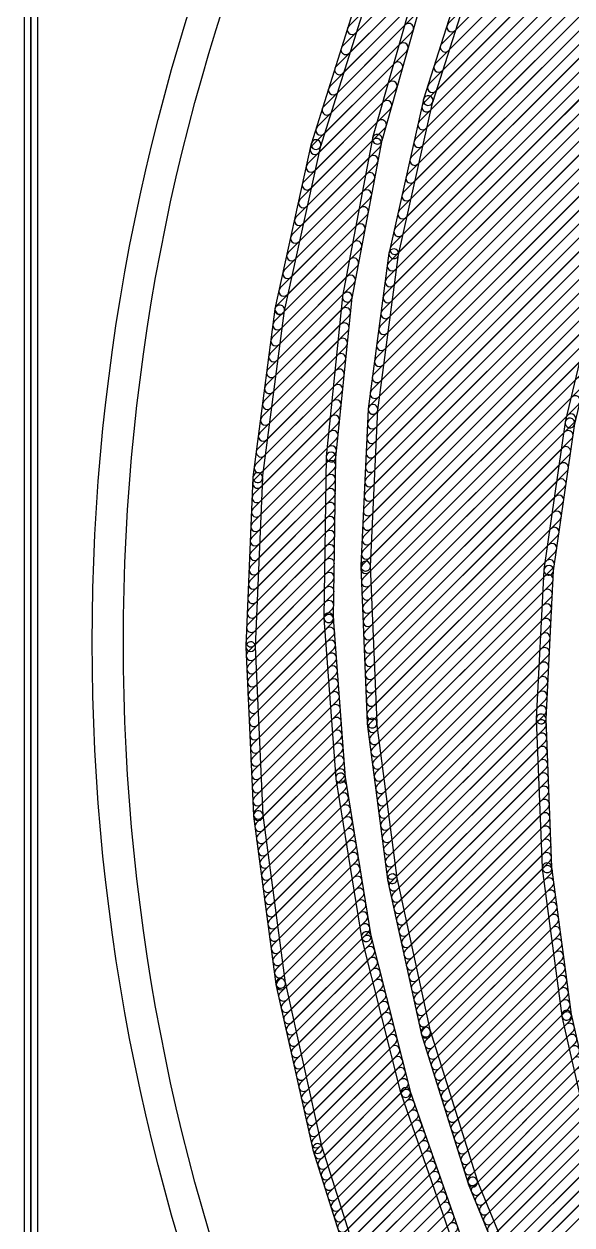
# Model space of a CAD drawing. Extents: x -0.1 to 56.1, y -0.1 to 56.2.
# Drawn here: x -0.09 to 7.03, y 20.43 to 36.04 of the extents above; entities that cross this region are included whole.
import ezdxf

# ---------------------------------------------------------------- set-up
doc = ezdxf.new("R2010")
doc.units = 0
for name, color, linetype in [('1', 22, 'CONTINUOUS'), ('16', 175, 'CONTINUOUS'), ('20', 7, 'CONTINUOUS'), ('41', 22, 'CONTINUOUS')]:
    doc.layers.add(name, color=color, linetype=linetype)

msp = doc.modelspace()

# ---------------------------------------------------------------- linework, layer by layer
at = {"layer": '1'}
for points in [[(0.0889, 0), (0.0889, 56, 1), (-0.0889, 56), (-0.0889, 0, 1)], [(4.9814, 33.9877), (22.1608, 51.1671, 1), (22.071, 51.2569), (4.8916, 34.0775, 1)], [(5.0334, 34.2192), (21.9284, 51.1142, 1), (21.8386, 51.204), (4.9436, 34.309, 1)], [(5.0853, 34.4508), (21.6959, 51.0614, 1), (21.6061, 51.1512), (4.9955, 34.5406, 1)], [(5.1373, 34.6823), (21.4635, 51.0085, 1), (21.3737, 51.0983), (5.0475, 34.7721, 1)], [(5.1892, 34.9139), (21.231, 50.9556, 1), (21.1412, 51.0454), (5.0994, 35.0037, 1)], [(5.2613, 35.1656), (20.9851, 50.8894, 1), (20.8953, 50.9792), (5.1715, 35.2554, 1)], [(5.3451, 35.429), (20.7205, 50.8044, 1), (20.6307, 50.8942), (5.2553, 35.5188, 1)], [(5.4289, 35.6923), (20.4559, 50.7193, 1), (20.3661, 50.8091), (5.3391, 35.7821, 1)], [(5.5126, 35.9557), (20.1913, 50.6343, 1), (20.1015, 50.7241), (5.4228, 36.0455, 1)], [(4.9295, 33.7561), (11.811, 40.6376, 1), (11.7212, 40.7274), (4.8397, 33.8459, 1)], [(4.8776, 33.5246), (10.9499, 39.5969, 1), (10.8601, 39.6867), (4.7878, 33.6144, 1)], [(4.8256, 33.293), (10.554, 39.0215, 1), (10.4642, 39.1113), (4.7358, 33.3828, 1)], [(4.7737, 33.0615), (10.1655, 38.4533, 1), (10.0757, 38.5431), (4.6839, 33.1513, 1)], [(4.7401, 32.8483), (9.805, 37.9132, 1), (9.7152, 38.003), (4.6503, 32.9382, 1)], [(4.7123, 32.6409), (9.579, 37.5076, 1), (9.4892, 37.5974), (4.6225, 32.7307, 1)], [(4.6845, 32.4335), (9.3529, 37.1019, 1), (9.2631, 37.1917), (4.5947, 32.5233, 1)], [(4.2202, 35.9205), (5.3065, 37.0068, 1), (5.2167, 37.0966), (4.1304, 36.0103, 1)], [(5.2238, 35.0242), (5.8425, 36.9694, 1), (5.7215, 37.0079), (5.1028, 35.0627, 1)], [(4.1381, 35.6588), (5.1966, 36.7173, 1), (5.1068, 36.8071), (4.0483, 35.7486, 1)], [(4.6566, 32.226), (9.1269, 36.6963, 1), (9.0371, 36.7861), (4.5668, 32.3158, 1)], [(4.3039, 36.5873), (3.6455, 34.4888, 1), (3.7667, 34.4507), (4.425, 36.5493, 1)], [(4.056, 35.3971), (5.0971, 36.4382, 1), (5.0073, 36.528), (3.9662, 35.4869, 1)], [(4.5636, 34.5226), (5.1324, 36.5332, 1), (5.0102, 36.5677), (4.4414, 34.5572, 1)], [(4.6288, 32.0186), (8.9013, 36.291, 1), (8.8115, 36.3808), (4.539, 32.1084, 1)], [(3.9739, 35.1354), (5.0262, 36.1877, 1), (4.9364, 36.2775), (3.8841, 35.2252, 1)], [(4.601, 31.8111), (8.7584, 35.9686, 1), (8.6686, 36.0584), (4.5111, 31.9009, 1)], [(3.8918, 34.8737), (4.9554, 35.9373, 1), (4.8656, 36.0271), (3.802, 34.9635, 1)], [(3.8097, 34.612), (4.8845, 35.6868, 1), (4.7947, 35.7766), (3.7199, 34.7018, 1)], [(4.5731, 31.6037), (8.6156, 35.6462, 1), (8.5258, 35.736), (4.4833, 31.6935, 1)], [(3.7366, 34.3592), (4.8137, 35.4364, 1), (4.7239, 35.5262), (3.6468, 34.449, 1)], [(3.6859, 34.1289), (4.7428, 35.1859, 1), (4.653, 35.2757), (3.5961, 34.2187, 1)], [(4.5453, 31.3962), (8.4728, 35.3238, 1), (8.383, 35.4136), (4.4555, 31.486, 1)], [(3.6351, 33.8986), (4.672, 34.9354, 1), (4.5822, 35.0253), (3.5453, 33.9884, 1)], [(4.5174, 31.1888), (8.33, 35.0013, 1), (8.2402, 35.0912), (4.4276, 31.2786, 1)], [(4.7785, 33.0378), (5.2253, 35.0295, 1), (5.1013, 35.0573), (4.6545, 33.0656, 1)], [(3.5844, 33.6683), (4.6011, 34.685, 1), (4.5113, 34.7748), (3.4946, 33.7581, 1)], [(4.4898, 30.9816), (8.1872, 34.6789, 1), (8.0974, 34.7687), (4.4, 31.0714, 1)], [(3.6441, 34.4834), (3.1712, 32.3355, 1), (3.2952, 32.3081), (3.7681, 34.4561, 1)], [(3.5337, 33.438), (4.5372, 34.4414, 1), (4.4474, 34.5312), (3.4439, 33.5278, 1)], [(4.1735, 32.4756), (4.5649, 34.528, 1), (4.4401, 34.5518), (4.0487, 32.4994, 1)], [(4.4811, 30.7933), (8.0709, 34.383, 1), (7.9811, 34.4728), (4.3913, 30.8831, 1)], [(3.483, 33.2077), (4.4949, 34.2195, 1), (4.4051, 34.3093), (3.3932, 33.2975, 1)], [(4.4724, 30.605), (7.9794, 34.1119, 1), (7.8896, 34.2017), (4.3826, 30.6948, 1)], [(3.4323, 32.9774), (4.4525, 33.9976, 1), (4.3627, 34.0874), (3.3425, 33.0672, 1)], [(3.3816, 32.747), (4.4102, 33.7757, 1), (4.3204, 33.8655), (3.2918, 32.8368, 1)], [(4.4637, 30.4167), (7.8878, 33.8408, 1), (7.798, 33.9306), (4.3739, 30.5065, 1)], [(3.3309, 32.5167), (4.3679, 33.5537, 1), (4.2781, 33.6435), (3.2411, 32.6065, 1)], [(4.455, 30.2284), (7.7963, 33.5696, 1), (7.7065, 33.6594), (4.3652, 30.3182, 1)], [(3.2802, 32.2864), (4.3256, 33.3318, 1), (4.2358, 33.4216), (3.1904, 32.3762, 1)], [(4.4463, 30.0401), (7.7048, 33.2985, 1), (7.615, 33.3883), (4.3565, 30.1299, 1)], [(3.2523, 32.0789), (4.2833, 33.1099, 1), (4.1935, 33.1997), (3.1625, 32.1687, 1)], [(4.4376, 29.8518), (7.6133, 33.0274, 1), (7.5235, 33.1172), (4.3478, 29.9416, 1)], [(4.5079, 31.0201), (4.7794, 33.0432, 1), (4.6536, 33.0601), (4.3821, 31.037, 1)], [(3.2254, 31.8725), (4.241, 32.888, 1), (4.1511, 32.9778), (3.1356, 31.9623, 1)], [(4.4289, 29.6635), (7.5217, 32.7563, 1), (7.4319, 32.8461), (4.3391, 29.7533, 1)], [(7.3925, 32.7492), (6.9435, 30.8666, 1), (7.0671, 30.8371), (7.5161, 32.7197, 1)], [(3.1986, 31.666), (4.1986, 32.666, 1), (4.1088, 32.7559), (3.1088, 31.7558, 1)], [(3.1717, 31.4595), (4.1563, 32.4441, 1), (4.0665, 32.5339), (3.0819, 31.5493, 1)], [(3.9633, 30.4023), (4.1743, 32.4811, 1), (4.0479, 32.4939), (3.8369, 30.4151, 1)], [(4.4203, 29.4752), (7.4568, 32.5117, 1), (7.367, 32.6015), (4.3305, 29.565, 1)], [(3.1702, 32.33), (2.8863, 30.149, 1), (3.0122, 30.1326), (3.2962, 32.3136, 1)], [(3.1448, 31.253), (4.1359, 32.2441, 1), (4.0461, 32.3339), (3.055, 31.3428, 1)], [(4.4116, 29.2869), (7.4006, 32.2759, 1), (7.3108, 32.3657), (4.3218, 29.3767, 1)], [(3.1179, 31.0465), (4.1156, 32.0442, 1), (4.0258, 32.134), (3.0281, 31.1363, 1)], [(4.4029, 29.0986), (7.3443, 32.04, 1), (7.2545, 32.1298), (4.3131, 29.1884, 1)], [(3.091, 30.84), (4.0953, 31.8443, 1), (4.0055, 31.9341), (3.0012, 30.9298, 1)], [(4.397, 28.9131), (7.288, 31.8041, 1), (7.1982, 31.8939), (4.3072, 29.003, 1)], [(3.0642, 30.6335), (4.075, 31.6444, 1), (3.9852, 31.7342), (2.9744, 30.7233, 1)], [(3.0373, 30.4271), (4.0547, 31.4445, 1), (3.9649, 31.5343), (2.9475, 30.5169, 1)], [(4.4041, 28.7406), (7.2318, 31.5683, 1), (7.142, 31.6581), (4.3143, 28.8304, 1)], [(4.4112, 28.5681), (7.1755, 31.3324, 1), (7.0857, 31.4222), (4.3214, 28.6579, 1)], [(3.0104, 30.2206), (4.0344, 31.2446, 1), (3.9446, 31.3344), (2.9206, 30.3104, 1)], [(2.991, 30.0216), (4.0141, 31.0447, 1), (3.9243, 31.1345), (2.9012, 30.1114, 1)], [(4.4143, 28.9865), (4.5084, 31.0256, 1), (4.3816, 31.0315), (4.2874, 28.9924, 1)], [(4.4183, 28.3956), (7.1193, 31.0966, 1), (7.0295, 31.1864), (4.3285, 28.4854, 1)], [(2.9831, 29.8341), (3.9938, 30.8448, 1), (3.904, 30.9346), (2.8933, 29.9239, 1)], [(4.4254, 28.2231), (7.063, 30.8607, 1), (6.9732, 30.9505), (4.3356, 28.3129, 1)], [(6.9425, 30.8609), (6.6672, 28.9452, 1), (6.7929, 28.9272), (7.0682, 30.8428, 1)], [(2.9752, 29.6466), (3.9736, 30.6449, 1), (3.8838, 30.7347), (2.8854, 29.7364, 1)], [(4.4325, 28.0506), (7.0269, 30.645, 1), (6.9371, 30.7348), (4.3427, 28.1404, 1)], [(2.9673, 29.459), (3.9533, 30.445, 1), (3.8635, 30.5348), (2.8775, 29.5488, 1)], [(3.9346, 28.3186), (3.9636, 30.4078, 1), (3.8366, 30.4096), (3.8076, 28.3204, 1)], [(4.4396, 27.8781), (6.9968, 30.4353, 1), (6.907, 30.5251), (4.3498, 27.9679, 1)], [(2.9594, 29.2715), (3.9435, 30.2557, 1), (3.8537, 30.3455), (2.8696, 29.3613, 1)], [(4.4467, 27.7056), (6.9667, 30.2255, 1), (6.8769, 30.3153), (4.3569, 27.7954, 1)], [(2.8858, 30.1435), (2.7931, 27.946, 1), (2.92, 27.9407), (3.0127, 30.1381, 1)], [(2.9515, 29.084), (3.941, 30.0735, 1), (3.8512, 30.1633), (2.8617, 29.1738, 1)], [(2.9435, 28.8965), (3.9385, 29.8914, 1), (3.8487, 29.9812), (2.8537, 28.9863, 1)], [(4.4538, 27.5331), (6.9365, 30.0158, 1), (6.8467, 30.1056), (4.364, 27.6229, 1)], [(4.4609, 27.3606), (6.9064, 29.8061, 1), (6.8166, 29.8959), (4.3711, 27.4504, 1)], [(2.9356, 28.709), (3.9359, 29.7093, 1), (3.8461, 29.7991), (2.8458, 28.7988, 1)], [(4.468, 27.1881), (6.8763, 29.5963, 1), (6.7865, 29.6861), (4.3782, 27.2779, 1)], [(2.9277, 28.5214), (3.9334, 29.5271, 1), (3.8436, 29.6169), (2.8379, 28.6112, 1)], [(2.9198, 28.3339), (3.9309, 29.345, 1), (3.8411, 29.4348), (2.83, 28.4237, 1)], [(4.4751, 27.0156), (6.8461, 29.3866, 1), (6.7563, 29.4764), (4.3853, 27.1054, 1)], [(2.9119, 28.1464), (3.9283, 29.1629, 1), (3.8385, 29.2527), (2.8221, 28.2362, 1)], [(4.4871, 26.8479), (6.816, 29.1768, 1), (6.7262, 29.2666), (4.3973, 26.9377, 1)], [(2.904, 27.9589), (3.9258, 28.9807, 1), (3.836, 29.0705), (2.8142, 28.0487, 1)], [(4.4982, 26.9525), (4.4143, 28.9921, 1), (4.2874, 28.9868), (4.3713, 26.9473, 1)], [(4.5076, 26.6888), (6.7859, 28.9671, 1), (6.6961, 29.0569), (4.4178, 26.7786, 1)], [(2.9067, 27.782), (3.9233, 28.7986, 1), (3.8335, 28.8884), (2.8169, 27.8718, 1)], [(6.6666, 28.9395), (6.5674, 27.0067, 1), (6.6943, 27.0001), (6.7935, 28.9329, 1)], [(4.5281, 26.5298), (6.7688, 28.7704, 1), (6.679, 28.8602), (4.4383, 26.6196, 1)], [(2.9144, 27.6101), (3.9208, 28.6165, 1), (3.8309, 28.7063), (2.8246, 27.6999, 1)], [(4.5487, 26.3707), (6.759, 28.5811, 1), (6.6692, 28.6709), (4.4589, 26.4605, 1)], [(2.9222, 27.4383), (3.9182, 28.4343, 1), (3.8284, 28.5241), (2.8324, 27.5281, 1)], [(4.5692, 26.2116), (6.7493, 28.3917, 1), (6.6595, 28.4815), (4.4794, 26.3014, 1)], [(2.9299, 27.2664), (3.9175, 28.254, 1), (3.8277, 28.3438), (2.8401, 27.3562, 1)], [(4.0876, 26.2403), (3.9344, 28.3242, 1), (3.8078, 28.3148), (3.961, 26.231, 1)], [(4.5897, 26.0526), (6.7396, 28.2024, 1), (6.6498, 28.2922), (4.4999, 26.1424, 1)], [(2.9377, 27.0946), (3.9298, 28.0867, 1), (3.84, 28.1765), (2.8479, 27.1844, 1)], [(4.6103, 25.8935), (6.7299, 28.0131, 1), (6.6401, 28.1029), (4.5205, 25.9833, 1)], [(2.7931, 27.9405), (2.8922, 25.7433, 1), (3.0191, 25.749), (2.92, 27.9462, 1)], [(2.9454, 26.9227), (3.9421, 27.9194, 1), (3.8523, 28.0092), (2.8556, 27.0125, 1)], [(2.9532, 26.7509), (3.9544, 27.7521, 1), (3.8646, 27.8419), (2.8634, 26.8407, 1)], [(4.6308, 25.7344), (6.7202, 27.8238, 1), (6.6304, 27.9136), (4.541, 25.8242, 1)], [(2.9609, 26.579), (3.9667, 27.5848, 1), (3.8769, 27.6746), (2.8711, 26.6688, 1)], [(4.6514, 25.5754), (6.7104, 27.6344, 1), (6.6206, 27.7242), (4.5616, 25.6652, 1)], [(2.9687, 26.4072), (3.979, 27.4175, 1), (3.8892, 27.5073), (2.8789, 26.497, 1)], [(4.6719, 25.4163), (6.7007, 27.4451, 1), (6.6109, 27.5349), (4.5821, 25.5061, 1)], [(2.9765, 26.2353), (3.9913, 27.2502, 1), (3.9015, 27.34), (2.8866, 26.3251, 1)], [(4.6924, 25.2572), (6.691, 27.2558, 1), (6.6012, 27.3456), (4.6026, 25.347, 1)], [(2.9842, 26.0635), (4.0036, 27.0829, 1), (3.9138, 27.1727), (2.8944, 26.1533, 1)], [(4.713, 25.0981), (6.6813, 27.0665, 1), (6.5915, 27.1563), (4.6232, 25.1879, 1)], [(2.992, 25.8916), (4.0159, 26.9156, 1), (3.9261, 27.0054), (2.9022, 25.9814, 1)], [(4.7591, 24.9336), (4.4978, 26.9581, 1), (4.3718, 26.9418), (4.6332, 24.9173, 1)], [(6.5674, 27.0009), (6.6451, 25.0671, 1), (6.772, 25.0722), (6.6943, 27.0059, 1)], [(2.9997, 25.7198), (4.0282, 26.7483, 1), (3.9384, 26.8381), (2.9099, 25.8096, 1)], [(4.7335, 24.9391), (6.6787, 26.8843, 1), (6.5889, 26.9741), (4.6437, 25.0289, 1)], [(4.7615, 24.7874), (6.6857, 26.7116, 1), (6.5959, 26.8014), (4.6717, 24.8772, 1)], [(3.0194, 25.5598), (4.0405, 26.5809, 1), (3.9507, 26.6707), (2.9296, 25.6496, 1)], [(4.7937, 24.6401), (6.6926, 26.539, 1), (6.6028, 26.6288), (4.7039, 24.7299, 1)], [(3.0405, 25.4013), (4.0528, 26.4136, 1), (3.963, 26.5034), (2.9507, 25.4911, 1)], [(4.826, 24.4928), (6.6995, 26.3663, 1), (6.6097, 26.4561), (4.7362, 24.5826, 1)], [(3.0616, 25.2428), (4.0651, 26.2463, 1), (3.9753, 26.3361), (2.9718, 25.3326, 1)], [(4.4212, 24.1833), (4.087, 26.2458, 1), (3.9616, 26.2255), (4.2958, 24.163, 1)], [(4.8583, 24.3454), (6.7065, 26.1936, 1), (6.6167, 26.2834), (4.7685, 24.4352, 1)], [(3.0827, 25.0843), (4.0859, 26.0875, 1), (3.9961, 26.1773), (2.9929, 25.1741, 1)], [(4.8906, 24.1981), (6.7134, 26.021, 1), (6.6236, 26.1108), (4.8008, 24.2879, 1)], [(3.1038, 24.9258), (4.111, 25.933, 1), (4.0212, 26.0228), (3.014, 25.0156, 1)], [(4.9228, 24.0508), (6.7203, 25.8483, 1), (6.6305, 25.9381), (4.833, 24.1406, 1)], [(2.8927, 25.7378), (3.1829, 23.5576, 1), (3.3088, 23.5744), (3.0186, 25.7546, 1)], [(3.1249, 24.7673), (4.136, 25.7784, 1), (4.0462, 25.8682), (3.0351, 24.8571, 1)], [(4.9551, 23.9035), (6.7273, 25.6756, 1), (6.6375, 25.7654), (4.8653, 23.9933, 1)], [(3.146, 24.6088), (4.161, 25.6239, 1), (4.0712, 25.7137), (3.0562, 24.6986, 1)], [(4.9874, 23.7561), (6.7342, 25.5029, 1), (6.6444, 25.5927), (4.8976, 23.8459, 1)], [(3.1671, 24.4503), (4.1861, 25.4693, 1), (4.0963, 25.5591), (3.0773, 24.5401, 1)], [(3.1882, 24.2918), (4.2111, 25.3147, 1), (4.1213, 25.4045), (3.0984, 24.3816, 1)], [(5.0197, 23.6088), (6.7411, 25.3303, 1), (6.6513, 25.4201), (4.9299, 23.6986, 1)], [(3.2093, 24.1333), (4.2362, 25.1602, 1), (4.1464, 25.25), (3.1195, 24.2231, 1)], [(5.0519, 23.4615), (6.7481, 25.1576, 1), (6.6583, 25.2474), (4.9621, 23.5513, 1)], [(3.2304, 23.9748), (4.2612, 25.0056, 1), (4.1714, 25.0954), (3.1406, 24.0646, 1)], [(5.195, 22.9451), (4.7582, 24.9391, 1), (4.6341, 24.9119), (5.0709, 22.9179, 1)], [(5.0842, 23.3141), (6.7582, 24.9882, 1), (6.6684, 25.078), (4.9944, 23.4039, 1)], [(6.6456, 25.0613), (6.8994, 23.1427, 1), (7.0253, 23.1593), (6.7715, 25.0779, 1)], [(3.2515, 23.8163), (4.2863, 24.8511, 1), (4.1965, 24.9409), (3.1617, 23.9061, 1)], [(5.1165, 23.1668), (6.7792, 24.8295, 1), (6.6894, 24.9193), (5.0267, 23.2566, 1)], [(3.2726, 23.6578), (4.3113, 24.6965, 1), (4.2215, 24.7863), (3.1828, 23.7476, 1)], [(5.1488, 23.0195), (6.8002, 24.6709, 1), (6.7104, 24.7607), (5.059, 23.1093, 1)], [(3.2953, 23.5009), (4.3364, 24.5419, 1), (4.2466, 24.6317), (3.2055, 23.5907, 1)], [(5.1821, 22.8732), (6.8212, 24.5123, 1), (6.7314, 24.6021), (5.0923, 22.963, 1)], [(3.3281, 23.354), (4.3614, 24.3874, 1), (4.2716, 24.4772), (3.2383, 23.4438, 1)], [(5.2248, 22.7363), (6.8422, 24.3537, 1), (6.7524, 24.4435), (5.135, 22.8261, 1)], [(3.3608, 23.2072), (4.3865, 24.2328, 1), (4.2966, 24.3226), (3.271, 23.297, 1)], [(4.9327, 22.1632), (4.4201, 24.1887, 1), (4.2969, 24.1576), (4.8096, 22.132, 1)], [(5.2676, 22.5995), (6.8632, 24.1951, 1), (6.7734, 24.2849), (5.1778, 22.6893, 1)], [(3.3936, 23.0604), (4.4151, 24.0819, 1), (4.3253, 24.1717), (3.3038, 23.1502, 1)], [(3.4264, 22.9136), (4.4514, 23.9386, 1), (4.3616, 24.0284), (3.3366, 23.0034, 1)], [(5.3104, 22.4627), (6.8842, 24.0365, 1), (6.7944, 24.1263), (5.2206, 22.5525, 1)], [(3.4592, 22.7667), (4.4877, 23.7952, 1), (4.3979, 23.885), (3.3694, 22.8565, 1)], [(5.3531, 22.3258), (6.9052, 23.8778, 1), (6.8154, 23.9676), (5.2633, 22.4156, 1)], [(3.4919, 22.6199), (4.524, 23.6519, 1), (4.4342, 23.7417), (3.4021, 22.7097, 1)], [(5.3959, 22.189), (6.9262, 23.7192, 1), (6.8363, 23.809), (5.3061, 22.2788, 1)], [(3.1839, 23.5522), (3.6631, 21.4056, 1), (3.787, 21.4333), (3.3079, 23.5799, 1)], [(3.5247, 22.4731), (4.5602, 23.5086, 1), (4.4704, 23.5984), (3.4349, 22.5629, 1)], [(5.4387, 22.0521), (6.9471, 23.5606, 1), (6.8573, 23.6504), (5.3489, 22.142, 1)], [(3.5575, 22.3262), (4.5965, 23.3653, 1), (4.5067, 23.4551), (3.4677, 22.416, 1)], [(5.4814, 21.9153), (6.9681, 23.402, 1), (6.8783, 23.4918), (5.3916, 22.0051, 1)], [(3.5903, 22.1794), (4.6328, 23.2219, 1), (4.543, 23.3117), (3.5005, 22.2692, 1)], [(5.5242, 21.7785), (6.9891, 23.2434, 1), (6.8993, 23.3332), (5.4344, 21.8683, 1)], [(3.623, 22.0326), (4.6691, 23.0786, 1), (4.5793, 23.1684), (3.5332, 22.1224, 1)], [(5.567, 21.6416), (7.0117, 23.0864, 1), (6.9219, 23.1762), (5.4772, 21.7314, 1)], [(6.9005, 23.1369), (7.3284, 21.2495, 1), (7.4523, 21.2776), (7.0243, 23.165, 1)], [(3.6558, 21.8857), (4.7054, 22.9353, 1), (4.6156, 23.0251), (3.566, 21.9755, 1)], [(5.8025, 21.0021), (5.1936, 22.9504, 1), (5.0724, 22.9126), (5.6813, 20.9642, 1)], [(5.6097, 21.5048), (7.0449, 22.94, 1), (6.9551, 23.0298), (5.5199, 21.5946, 1)], [(3.6886, 21.7389), (4.7416, 22.7919, 1), (4.6518, 22.8818), (3.5988, 21.8287, 1)], [(5.6525, 21.368), (7.0781, 22.7936, 1), (6.9883, 22.8834), (5.5627, 21.4578, 1)], [(3.7214, 21.5921), (4.7779, 22.6486, 1), (4.6881, 22.7384), (3.6316, 21.6819, 1)], [(5.6953, 21.2311), (7.1113, 22.6472, 1), (7.0215, 22.737), (5.6055, 21.3209, 1)], [(3.7541, 21.4453), (4.8142, 22.5053, 1), (4.7244, 22.5951), (3.6643, 21.5351, 1)], [(5.7381, 21.0943), (7.1445, 22.5008, 1), (7.0547, 22.5906), (5.6483, 21.1841, 1)], [(3.7923, 21.3038), (4.8505, 22.362, 1), (4.7607, 22.4518), (3.7025, 21.3936, 1)], [(3.8356, 21.1675), (4.8867, 22.2186, 1), (4.7969, 22.3084), (3.7458, 21.2573, 1)], [(5.7808, 20.9575), (7.1777, 22.3544, 1), (7.0879, 22.4442), (5.691, 21.0473, 1)], [(3.8788, 21.0311), (4.925, 22.0772, 1), (4.8352, 22.1671), (3.789, 21.1209, 1)], [(5.6184, 20.1953), (4.9312, 22.1685, 1), (4.8112, 22.1267), (5.4985, 20.1536, 1)], [(5.8318, 20.8289), (7.2109, 22.208, 1), (7.1211, 22.2978), (5.742, 20.9187, 1)], [(3.922, 20.8947), (4.9714, 21.944, 1), (4.8816, 22.0338), (3.8322, 20.9845, 1)], [(5.8842, 20.7016), (7.2441, 22.0616, 1), (7.1543, 22.1514), (5.7944, 20.7914, 1)], [(5.9365, 20.5743), (7.2773, 21.9151, 1), (7.1875, 22.005), (5.8467, 20.6641, 1)], [(3.9652, 20.7583), (5.0178, 21.8108, 1), (4.928, 21.9006), (3.8754, 20.8481, 1)], [(5.9888, 20.4471), (7.3105, 21.7687, 1), (7.2207, 21.8585), (5.899, 20.5369, 1)], [(4.0084, 20.6219), (5.0642, 21.6776, 1), (4.9744, 21.7674), (3.9186, 20.7117, 1)], [(6.0412, 20.3198), (7.3437, 21.6223, 1), (7.2539, 21.7121), (5.9514, 20.4096, 1)], [(4.0517, 20.4855), (5.1106, 21.5444, 1), (5.0208, 21.6342), (3.9619, 20.5753, 1)], [(6.0935, 20.1925), (7.3769, 21.4759, 1), (7.2871, 21.5657), (6.0037, 20.2823, 1)], [(3.6645, 21.4003), (4.3289, 19.3036, 1), (4.45, 19.342), (3.7856, 21.4386, 1)], [(4.0949, 20.3491), (5.157, 21.4112, 1), (5.0672, 21.501), (4.0051, 20.4389, 1)], [(6.1459, 20.0653), (7.4101, 21.3295, 1), (7.3203, 21.4193), (6.0561, 20.1551, 1)], [(4.1381, 20.2128), (5.2034, 21.278, 1), (5.1135, 21.3678), (4.0483, 20.3026, 1)], [(4.1813, 20.0764), (5.2498, 21.1448, 1), (5.1599, 21.2346), (4.0915, 20.1662, 1)], [(6.1982, 19.938), (7.446, 21.1858, 1), (7.3562, 21.2756), (6.1084, 20.0278, 1)], [(4.2245, 19.94), (5.2961, 21.0116, 1), (5.2063, 21.1014), (4.1347, 20.0298, 1)], [(6.2506, 19.8107), (7.49, 21.0502, 1), (7.4002, 21.14), (6.1608, 19.9005, 1)], [(4.2678, 19.8036), (5.3425, 20.8784, 1), (5.2527, 20.9682), (4.178, 19.8934, 1)], [(6.5771, 19.1195), (5.8006, 21.0073, 1), (5.6832, 20.959), (6.4596, 19.0712, 1)], [(6.3029, 19.6835), (7.5341, 20.9147, 1), (7.4443, 21.0045), (6.2131, 19.7733, 1)], [(4.311, 19.6672), (5.3889, 20.7452, 1), (5.2991, 20.835), (4.2212, 19.757, 1)], [(4.3542, 19.5308), (5.4353, 20.612, 1), (5.3455, 20.7018), (4.2644, 19.6206, 1)], [(4.3974, 19.3944), (5.4817, 20.4788, 1), (5.3919, 20.5686), (4.3076, 19.4842, 1)], [(4.442, 19.2594), (5.5281, 20.3456, 1), (5.4383, 20.4354), (4.3522, 19.3492, 1)]]:
    msp.add_lwpolyline(points, format="xyb", close=True, dxfattribs=at)
at = {"layer": '16'}
msp.add_lwpolyline([(0.0889, 0), (0.0889, 56.1, 1), (-0.0889, 56.1), (-0.0889, 0, 1)], format="xyb", close=True, dxfattribs=at)
at = {"layer": '20'}
msp.add_lwpolyline([(-0.005, 51.1), (-0.005, 5, 1), (0.005, 5), (0.005, 51.1, 1)], format="xyb", close=True, dxfattribs=at)
at = {"layer": '41'}
for radius in [27.2032, 26.7968]:
    msp.add_circle((28, 28), radius, dxfattribs=at)

doc.saveas('drawing.dxf')
